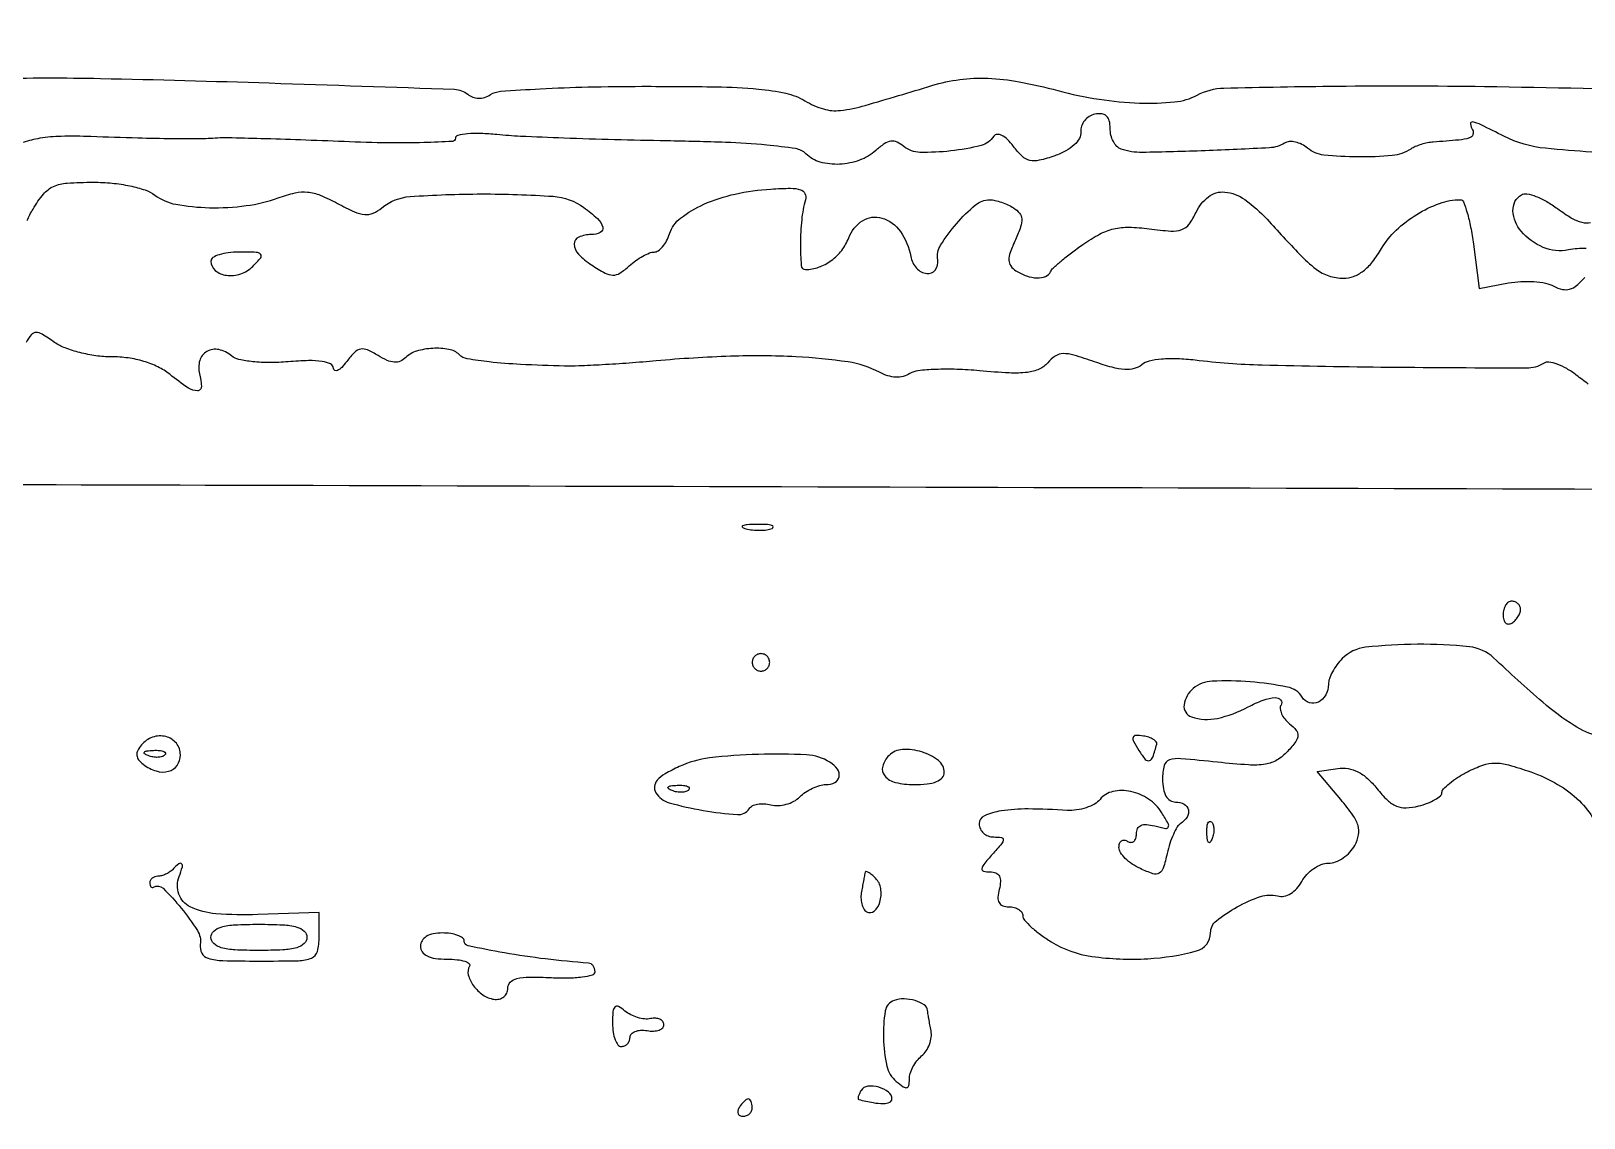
# Model space of a CAD drawing. Extents: x 0 to 5034, y 0 to 2560.
# Drawn here: x 2013.4 to 2191.3, y 188.8 to 313.3 of the extents above; entities that cross this region are included whole.
import ezdxf

# ---------------------------------------------------------------- set-up
doc = ezdxf.new("R2010")
doc.units = 0

msp = doc.modelspace()

# ---------------------------------------------------------------- linework, layer by layer
for points in [[(1718.179221, 261.990958, -0.000124), (1851.455162, 261.753197, -0.000185), (2033.325134, 261.316347, -0.000063), (2297.5, 260.550923, -0.001268)], [(2237.884013, 363.788709, 0.00019), (2201.775, 364.071171, 0.000328), (2158.984305, 364.361555, 0.000233), (2111, 364.633276, 0.000042), (2015.158689, 365.123298, 0.000766), (1984.725546, 365.22976, 0.000981), (1956.128309, 365.229883, 0.00009), (1885, 365.077819, -0.000677)], [(2009, 307.869897, -0.010983), (2021.353527, 307.88591, -0.003066), (2040.681283, 307.367788, -0.000488), (2061.909016, 306.647715, -0.165959), (2063.40662, 306.077499, 0.085227), (2063.988237, 305.742413, 0.084975), (2064.648923, 305.620073, 0.079988), (2065.346295, 305.722677, 0.064648), (2066.033538, 306.04189, -0.123581), (2067.158439, 306.412217, -0.004429), (2071.723904, 306.701424, -0.007919), (2077.167919, 306.911489, -0.005441), (2083.345708, 306.984687, -0.003867), (2091.86495, 306.927032, -0.018585), (2096.710138, 306.676469, -0.032987), (2099.846391, 306.187112, -0.078367), (2102.035378, 305.32003, 0.060746), (2104.164542, 304.388999, 0.102998), (2106.095225, 304.223312, 0.04074), (2108.953475, 304.805977, 0.003047), (2116.570998, 307.067761, -0.040473), (2119.778388, 307.764209, -0.043088), (2122.988818, 307.914549, -0.03676), (2126.584722, 307.507144, -0.018984), (2131, 306.5, 0.027255), (2135.725539, 305.503979, 0.030166), (2140.373654, 305.070817, 0.032198), (2144.378901, 305.198083, 0.099138), (2146.961389, 305.979336, -0.117212), (2150.017816, 306.785991, -0.003707), (2162.964664, 307.009509, -0.006077), (2179.860605, 306.970546, -0.002581), (2202.5, 306.526279, 0.00055)], [(2197.46228, 299.140637, -0.012336), (2186.869253, 299.883252, -0.094232), (2182.096362, 301.26901, 0.004433), (2179.488022, 302.566561, 0.06314), (2178.505024, 302.899574, 0.516155), (2178.259875, 302.670069, 0.105121), (2178.5, 302, -0.233886), (2178.551729, 301.451679, -0.22996), (2178.14723, 301.072358, -0.053056), (2176.936944, 300.833047, -0.005336), (2174, 300.60194, 0.034395), (2173.347866, 300.512287, 0.023925), (2172.627954, 300.32599, 0.024221), (2171.951122, 300.079313, 0.045046), (2171.43559, 299.805684, -0.12123), (2169.313574, 299.062897, -0.025921), (2165.383099, 298.891436, -0.024728), (2161.476254, 299.117037, -0.147454), (2159.616865, 299.90301, 0.057733), (2158.949859, 300.337525, 0.060783), (2158.212464, 300.598893, 0.067899), (2157.518933, 300.657025, 0.126064), (2156.983392, 300.489735, -0.1256), (2155.237118, 299.942494, -0.004121), (2147.871017, 299.606739, -0.005342), (2140.651237, 299.414476, -0.085852), (2138.25, 299.790524, -0.123107), (2137.771793, 300.098127, -0.068176), (2137.367188, 300.667199, -0.061397), (2137.093132, 301.396875, -0.05923), (2137, 302.180313, 0.060797), (2136.895448, 303.03698, 0.147505), (2136.573484, 303.579266, 0.161279), (2136.02787, 303.824434, 0.076722), (2135.25, 303.785009, 0.088572), (2134.59145, 303.521621, 0.084441), (2134.052127, 303.043199, 0.086952), (2133.713024, 302.427192, 0.102316), (2133.629581, 301.767532, -0.145728), (2133.467577, 301.012356, -0.081722), (2132.884333, 300.266757, -0.063428), (2131.925839, 299.586515, -0.038792), (2130.653969, 299.029218, -0.025353), (2128.874548, 298.508405, -0.115069), (2127.801483, 298.503138, -0.13541), (2126.92977, 298.971918, -0.040512), (2125.917477, 300.109403, 0.036765), (2125.232239, 300.891088, 0.075808), (2124.575064, 301.366459, 0.129937), (2124.036754, 301.484846, 0.248768), (2123.665253, 301.267384, -0.195889), (2122.209945, 300.205533, -0.032852), (2118.741682, 299.58235, -0.033705), (2115.200634, 299.423888, -0.1691), (2113.369479, 300.108323, 0.068943), (2112.58687, 300.593605, 0.141573), (2111.878404, 300.690634, 0.112841), (2111.119344, 300.396311, 0.035248), (2110.152502, 299.638012, -0.096556), (2108.30493, 298.522851, -0.075579), (2106.004716, 298.057382, -0.079234), (2103.780025, 298.301619, -0.130207), (2102.152622, 299.247378, 0.159921), (2100.972319, 299.844324, 0.014531), (2097.65397, 300.251275, 0.014127), (2092.941897, 300.556647, 0.00504), (2086.202622, 300.734499, -0.002499), (2080.225391, 300.861853, -0.002731), (2074.423583, 301.046197, -0.002556), (2069.460761, 301.256427, -0.013561), (2066.75, 301.458939, 0.017818), (2064.928888, 301.579413, 0.029818), (2063.395312, 301.534633, 0.030874), (2062.264084, 301.363043, 0.353324), (2062, 301.035983, -0.398743), (2061.653486, 300.670559, -0.00574), (2058.382294, 300.534309, -0.011639), (2054.305937, 300.506301, -0.006151), (2049.25, 300.651484, 0.001385), (2044.238538, 300.843214, 0.001902), (2039.73125, 300.985987, 0.001214), (2035.942426, 301.082366, 0.022738), (2034.75, 301.055574, -0.014398), (2032.602408, 300.971475, -0.005527), (2029.614986, 300.973589, -0.004194), (2025.640463, 301.053683, -0.001721), (2020.25, 301.226125, 0.013831), (2016.85508, 301.252474, 0.035187), (2014.402739, 301.03056, 0.047746), (2012.505783, 300.534027, 0.060272)], [(2012.960529, 291.612195, -0.035507), (2013.617417, 292.929484, -0.038752), (2014.821607, 294.648643, -0.116521), (2015.954286, 295.510256, -0.088237), (2017.534894, 295.900899, -0.01657), (2020.524478, 296, -0.024312), (2022.672545, 295.895493, -0.027141), (2024.721725, 295.582655, -0.029107), (2026.45157, 295.115134, -0.08153), (2027.55887, 294.531803, 0.117558), (2029.968007, 293.474623, 0.039232), (2033.82395, 293.083634, 0.038733), (2038.037481, 293.314751, 0.05374), (2041.708459, 294.21154, -0.030409), (2043.640353, 294.780005, -0.080125), (2045.075829, 294.874116, -0.075353), (2046.51932, 294.513419, -0.024683), (2048.503862, 293.567854, 0.017256), (2050.430647, 292.614452, 0.081504), (2051.617413, 292.29578, 0.127725), (2052.568134, 292.443738, 0.071185), (2053.573295, 293.06083, -0.157054), (2056.815348, 294.360113, -0.016844), (2065.012078, 294.654611, -0.017567), (2073.200628, 294.385099, -0.140723), (2076.712881, 293.112405, -0.028993), (2078.283966, 291.828301, -0.141473), (2078.874813, 290.857046, -0.357945), (2078.599727, 290.244389, -0.115839), (2077.559017, 290, 0.101977), (2076.134076, 289.706322, 0.302264), (2075.615421, 288.909877, 0.193153), (2076.084584, 287.773188, 0.05448), (2077.593148, 286.530924, 0.019619), (2079.14243, 285.600539, 0.119631), (2080.037723, 285.359067, 0.15289), (2080.834068, 285.586436, 0.038523), (2081.913303, 286.42154, -0.028383), (2082.662157, 287.025641, -0.029004), (2083.469391, 287.536327, -0.0303), (2084.21912, 287.894335, -0.096527), (2084.761353, 288, 0.15605), (2085.232371, 288.150674, 0.062549), (2085.735939, 288.614316, 0.053745), (2086.193381, 289.291159, 0.044933), (2086.528974, 290.091289, -0.153464), (2087.79777, 291.899399, -0.059725), (2090.455321, 293.474595, -0.05025), (2094.037062, 294.643007, -0.037702), (2098.146628, 295.220229, -0.012788), (2100.396049, 295.307107, -0.078376), (2101.54172, 295.141679, -0.213859), (2102.035599, 294.70746, -0.174951), (2102.093616, 294, 0.040613), (2101.666321, 291.696219, 0.025388), (2101.525152, 288.954586, 0.017074), (2101.609075, 286.447754, 0.394547), (2102.088174, 286, 0.08556), (2103.608946, 286.262152, 0.072844), (2105.049705, 287.024796, 0.070849), (2106.245515, 288.193024, 0.073201), (2107.051853, 289.636385, -0.160436), (2108.636626, 291.590202, -0.219232), (2110.850223, 291.901057, -0.170039), (2112.965235, 290.362293, -0.105743), (2114.156087, 287.5, 0.137449), (2114.811862, 286.165507, 0.179485), (2116.00513, 285.535648, 0.273502), (2116.964708, 285.945272, 0.201124), (2117.241742, 287.095067, -0.18172), (2117.583136, 288.787915, -0.038695), (2119.398359, 291.247096, -0.038725), (2121.571746, 293.39785, -0.180563), (2123.202251, 293.984687, -0.052703), (2123.802724, 293.914045, -0.026049), (2124.54271, 293.705657, -0.025519), (2125.295552, 293.407043, -0.033881), (2125.943144, 293.056301, -0.079715), (2126.621251, 292.457694, -0.159837), (2126.877775, 291.799249, -0.100071), (2126.74646, 290.899778, -0.020773), (2126.141974, 289.412255, 0.020297), (2125.550131, 287.959811, 0.090833), (2125.399646, 287.057088, 0.152724), (2125.613944, 286.40845, 0.09613), (2126.19883, 285.855954, 0.057973), (2127.420064, 285.266871, 0.076883), (2128.632128, 285.04611, 0.100012), (2129.607667, 285.216246, 0.197651), (2130.166667, 285.75, -0.103557), (2130.462616, 286.160538, -0.009982), (2131.392295, 286.975683, -0.012354), (2132.555607, 287.907171, -0.009455), (2133.870934, 288.869348, -0.030538), (2135.78653, 290.048022, -0.064991), (2137.41132, 290.660972, -0.063643), (2139.160733, 290.843265, -0.02824), (2141.478059, 290.658062, 0.016738), (2143.942861, 290.403926, 0.102066), (2145.205442, 290.574336, 0.151248), (2146.052126, 291.201847, 0.051356), (2146.835685, 292.538714, -0.122175), (2148.263475, 294.338415, -0.190695), (2150.140691, 294.878449, -0.133096), (2152.412763, 294.019634, -0.050731), (2154.962211, 291.75, 0.004808), (2158.702429, 287.7483, 0.038087), (2160.584705, 286.052233, 0.083746), (2162.050149, 285.270265, 0.080943), (2163.708691, 285, 0.089301), (2164.886202, 285.211996, 0.076919), (2165.985108, 285.826379, 0.061522), (2167.039025, 286.882021, 0.032173), (2168.085414, 288.420194, -0.071173), (2169.744093, 290.491798, -0.050046), (2172.11819, 292.309856, -0.050969), (2174.73543, 293.579529, -0.087679), (2177.11478, 294, -0.31094), (2177.467994, 293.756833, -0.019939), (2177.889465, 292.506279, -0.023527), (2178.288135, 290.864043, -0.014807), (2178.605664, 288.914993), (2179.280214, 283.829987), (2182.626093, 284.457677, -0.033804), (2184.042229, 284.625364, -0.029785), (2185.529899, 284.611567, -0.030975), (2186.872235, 284.43504, -0.074816), (2187.812923, 284.10012, 0.065218), (2188.794266, 283.729457, 0.127417), (2189.624553, 283.748205, 0.108048), (2190.431638, 284.18005, 0.039053), (2191.357111, 285.104107, 0.054114)], [(2191.509734, 288.411542, 0.052793), (2189.488826, 288.242615, -0.146823), (2186.607921, 288.539468, -0.117984), (2184.077621, 290.380952, -0.164637), (2183.138688, 292.728706, -0.274423), (2184.095068, 294.558755, -0.188709), (2184.717624, 294.672391, -0.043028), (2185.767145, 294.37231, -0.038721), (2186.997894, 293.790043, -0.029343), (2188.249491, 292.973664, 0.022739), (2189.857465, 291.894312, 0.075555), (2191.029472, 291.40586, 0.111898), (2192.025853, 291.384752, 0.089377)], [(2191.758542, 272.885825, -0.012461), (2190.382463, 273.913795, 0.035605), (2189.297263, 274.648813, 0.045424), (2188.201166, 275.155984, 0.052401), (2187.248286, 275.387029, 0.176924), (2186.632463, 275.251226, -0.143792), (2184.676469, 274.685281, -0.001243), (2168.926829, 274.787089, -0.004201), (2154.396715, 275.039251, -0.024135), (2146.720431, 275.608454, 0.020773), (2144.677992, 275.773709, 0.030873), (2142.884722, 275.733297, 0.035299), (2141.45708, 275.510476, 0.117367), (2140.611462, 275.092505, -0.112218), (2139.755474, 274.658528, -0.077031), (2138.667317, 274.558172, -0.051271), (2137.218117, 274.798359, -0.018124), (2135.207266, 275.426872, 0.012278), (2132.85026, 276.193938, 0.077478), (2131.602459, 276.363967, 0.140386), (2130.715631, 276.091419, 0.075381), (2129.853919, 275.323983, -0.116083), (2128.883525, 274.590958, -0.074581), (2127.5165, 274.217146, -0.042525), (2125.444817, 274.148676, -0.010407), (2122.037683, 274.397066, 0.014943), (2119.428537, 274.563508, 0.018533), (2116.995647, 274.555626, 0.017082), (2114.983677, 274.40553, 0.116931), (2114.053882, 274.075131, -0.083611), (2113.306911, 273.75278, -0.07145), (2112.452746, 273.668881, -0.064069), (2111.526362, 273.830488, -0.047717), (2110.567953, 274.231225, 0.086959), (2106.979521, 275.412099, 0.023371), (2100.986526, 275.999498, 0.021159), (2093.526962, 276.064075, 0.014126), (2085, 275.535524, -0.004159), (2081.908594, 275.281957, -0.004193), (2078.821875, 275.080617, -0.004092), (2076.130099, 274.949789, -0.016888), (2074.5, 274.939019, -0.005461), (2069.455604, 275.131241, -0.01478), (2065.885069, 275.412346, -0.015537), (2063.361854, 275.765854, -0.154014), (2062.422503, 276.25, 0.15243), (2061.260534, 276.853445, 0.057766), (2059.415131, 276.966259, 0.057347), (2057.55236, 276.648576, 0.12614), (2056.317898, 275.917898, -0.097853), (2055.696241, 275.501382, -0.117027), (2055.002225, 275.38779, -0.087159), (2054.175646, 275.594138, -0.034946), (2053.142704, 276.142953, 0.034427), (2051.940857, 276.78311, 0.152345), (2051.154483, 276.876518, 0.151865), (2050.453042, 276.506365, 0.034143), (2049.55661, 275.475055, -0.027887), (2048.979323, 274.793895, -0.083151), (2048.492834, 274.427069, -0.248323), (2048.18694, 274.429102, -0.268815), (2048.031803, 274.680925, 0.282099), (2047.705878, 275.181847, 0.075089), (2046.75396, 275.470226, 0.042913), (2045.179982, 275.562387, 0.013905), (2042.848966, 275.433827, -0.02033), (2040.726202, 275.344089, -0.026551), (2038.785776, 275.4441, -0.028062), (2037.211489, 275.699279, -0.119545), (2036.361701, 276.114778, 0.119896), (2034.90981, 276.823427, 0.183487), (2033.540069, 276.619888, 0.196819), (2032.714957, 275.581986, 0.135516), (2032.694254, 274.061172, -0.05832), (2032.902033, 272.578906, -0.415644), (2032.44905, 272.10713, -0.157105), (2031.411455, 272.421045, -0.015268), (2029.272871, 274, 0.053123), (2027.926998, 274.844488, 0.040905), (2026.310961, 275.475864, 0.038411), (2024.503909, 275.868412, 0.034294), (2022.587648, 276, -0.034344), (2020.829157, 276.120929, -0.027761), (2018.971378, 276.483668, -0.028575), (2017.288863, 277.014233, -0.062182), (2016.094261, 277.64653, 0.014196), (2014.653296, 278.596014, 0.139451), (2013.960527, 278.793061, 0.225069), (2013.432049, 278.542479, 0.043796), (2012.822065, 277.64653, -0.074661)], [(2192.876739, 232.52533, -0.069529), (2190.14203, 233.75971, -0.038507), (2186.549949, 236.433095, -0.00877), (2180.916112, 241.518939, 0.163628), (2178.143816, 242.781926, 0.027084), (2172.197167, 243.073211, 0.026838), (2166.258551, 242.72318, 0.16982), (2163.571429, 241.428571, 0.038692), (2162.970081, 240.726184, 0.035009), (2162.461607, 239.916443, 0.036795), (2162.110437, 239.124057, 0.086115), (2162, 238.487588, -0.125058), (2161.688794, 237.262803, -0.155168), (2160.844941, 236.452261, -0.190906), (2159.822012, 236.370136, -0.181985), (2158.994787, 237.008435, 0.208172), (2157.316428, 238.173349, 0.029182), (2153.038335, 238.767124, 0.030684), (2148.689638, 238.846358, 0.163841), (2146.505167, 238.004288, 0.188693), (2145.464934, 236.122896, 0.35902), (2146.32246, 234.746896, 0.136091), (2149.274003, 234.588557, 0.068726), (2152.795982, 235.890813, -0.033079), (2154.512166, 236.668073, -0.075202), (2155.901238, 236.962702, -0.234767), (2156.525049, 236.697268, -0.326096), (2156.570027, 236.113307, 0.168176), (2156.473135, 235.680706, 0.07781), (2156.627799, 235.117927, 0.063854), (2156.9975, 234.516339, 0.049915), (2157.536239, 233.969924, -0.043914), (2158.312474, 233.201263, -0.195216), (2158.508541, 232.603504, -0.146132), (2158.255877, 231.929889, -0.02163), (2157.318267, 230.799187, -0.07466), (2156.121198, 229.818848, -0.096253), (2154.786499, 229.338846, -0.054717), (2152.840601, 229.25319, -0.010338), (2149.293039, 229.559067, 0.005239), (2145.106523, 229.963081, 0.096582), (2143.786893, 229.821554, 0.265286), (2143.18359, 229.177533, 0.058602), (2143, 227.616497, 0.043283), (2143.096091, 226.508549, 0.087099), (2143.393321, 225.686083, 0.120957), (2143.872239, 225.183498, 0.143157), (2144.5, 225, -0.125296), (2145.45974, 224.75566, -0.213446), (2145.952843, 224.109202, -0.201074), (2145.813684, 223.277629, -0.114131), (2145.076937, 222.547549, 0.120315), (2144.679814, 222.144299, 0.028536), (2144.2399, 221.301785, 0.027737), (2143.832765, 220.248006, 0.024261), (2143.523667, 219.107756, -0.021733), (2143.081767, 217.444355, -0.19032), (2142.611523, 216.86197, -0.212781), (2141.90142, 216.793531, -0.027735), (2140.454533, 217.369224, -0.040831), (2139.520752, 217.898617, -0.046686), (2138.729747, 218.552358, -0.052565), (2138.18243, 219.226712, -0.143675), (2138.007802, 219.809017, -0.081976), (2138.079931, 220.262819, -0.161705), (2138.296042, 220.551963, -0.183774), (2138.619774, 220.632843, -0.109157), (2139, 220.5, 0.127763), (2139.380068, 220.38267, 0.189273), (2139.70625, 220.493974, 0.146786), (2139.92614, 220.832289, 0.071334), (2140, 221.347363, -0.111813), (2140.137506, 221.954571, -0.180215), (2140.514221, 222.318979, -0.124782), (2141.158494, 222.425539, -0.042878), (2142.097183, 222.264335, 0.015616), (2143.33033, 221.982685, 0.329435), (2143.651039, 222.134908, 0.256732), (2143.646484, 222.532804, 0.011048), (2142.906699, 223.777791, 0.1047), (2141.405872, 225.335235, 0.09601), (2139.356616, 226.210928, 0.107532), (2137.321331, 226.20719, 0.167027), (2135.836171, 225.302598, -0.091744), (2135.198786, 224.771056, -0.047507), (2134.247425, 224.349419, -0.045048), (2133.153888, 224.090832, -0.051408), (2132.079821, 224.048447, 0.013783), (2127.592715, 224.208792, 0.040167), (2124.502809, 223.985512, 0.06655), (2122.60328, 223.428315, 0.296389), (2122, 222.5, 0.109544), (2122.126897, 221.927745, 0.099842), (2122.486153, 221.440625, 0.095161), (2123.023125, 221.113939, 0.08944), (2123.654988, 221, -0.037298), (2124.539532, 220.933924, -0.393341), (2124.746002, 220.674471, -0.157135), (2124.554034, 220.206208, -0.008696), (2123.5, 219, 0.010732), (2122.51428, 217.862653, 0.143209), (2122.296931, 217.360038, 0.386945), (2122.492581, 217.082909, 0.054469), (2123.251393, 217, -0.095694), (2123.909636, 216.872855, -0.179468), (2124.305746, 216.513511, -0.136667), (2124.434932, 215.899042, -0.047874), (2124.289749, 215, 0.047964), (2124.142964, 214.089991, 0.142059), (2124.278546, 213.478405, 0.181411), (2124.69025, 213.123467, 0.088371), (2125.383369, 213, -0.060884), (2126.001565, 212.924443, -0.079485), (2126.525115, 212.701932, -0.097401), (2126.875625, 212.372306, -0.156741), (2127, 211.985302, 0.180438), (2127.190488, 211.474638, 0.02799), (2127.954688, 210.686587, 0.028169), (2129.005438, 209.822055, 0.021158), (2130.25, 208.98904, 0.102249), (2134.916379, 207.318705, 0.049127), (2141.29699, 207.051992, 0.050339), (2146.896132, 207.938304, 0.34063), (2148.5, 210.01941, -0.227278), (2149.160159, 211.396705, -0.043343), (2151.532323, 212.985817, -0.044686), (2154.232497, 214.173202, -0.145596), (2156.16438, 214.242431, 0.113658), (2156.908574, 214.222336, 0.084957), (2157.676432, 214.519149, 0.0749), (2158.383903, 215.100537, 0.060573), (2158.949564, 215.905759, -0.064516), (2159.521663, 216.706695, -0.05507), (2160.307961, 217.384817, -0.057554), (2161.17891, 217.845632, -0.093186), (2162, 218, 0.091114), (2162.818939, 218.150482, 0.057634), (2163.683357, 218.598961, 0.055445), (2164.460086, 219.259199, 0.066125), (2165.02088, 220.039016, 0.074957), (2165.446299, 221.234951, 0.123427), (2165.389233, 222.300904, 0.081223), (2164.787568, 223.51167, 0.019433), (2163.402059, 225.289016), (2160.69199, 228.5), (2163.062091, 228.847869, -0.076877), (2164.251149, 228.838692, -0.078681), (2165.371669, 228.469591, -0.067237), (2166.458915, 227.710472, -0.038486), (2167.551744, 226.537567, 0.03237), (2168.752167, 225.217203, 0.093803), (2169.779833, 224.542192, 0.108425), (2170.892411, 224.341918, 0.052047), (2172.335648, 224.548106, 0.028725), (2173.355986, 224.867471, 0.040472), (2174.217346, 225.274744, 0.046297), (2174.825911, 225.704718, 0.219205), (2175, 226.082728, -0.194467), (2175.172, 226.508238, -0.029876), (2175.8576, 227.13776, -0.029655), (2176.801423, 227.816931, -0.021807), (2177.91949, 228.458367, -0.033691), (2179.694987, 229.229826, -0.086091), (2181.072421, 229.467373, -0.068368), (2182.631226, 229.251669, -0.015723), (2185.16949, 228.451249, -0.048168), (2188.245632, 227.028621, -0.060476), (2190.743937, 225.128443, -0.070574), (2192.398769, 222.991081, -0.126755)]]:
    msp.add_lwpolyline(points, format="xyb")
for points in [[(2034, 286.968615, 0.221212), (2034.499284, 285.895319, 0.144571), (2035.771453, 285.338126, 0.113385), (2037.405259, 285.502284, 0.115371), (2038.791827, 286.363256, 0.021349), (2039.700897, 287.35346, 0.384127), (2039.687614, 287.75, 0.19543), (2039.195515, 287.968472, 0.007956), (2037.214286, 288, 0.030419), (2035.982866, 287.925013, 0.047249), (2034.944196, 287.697031, 0.06011), (2034.221914, 287.365276, 0.260714)], [(2095.269032, 256.307009, 0.037336), (2096.036634, 256.167106, 0.029507), (2096.880008, 256.127736, 0.030339), (2097.671085, 256.185595, 0.06278), (2098.269032, 256.344063, 0.31318), (2098.386009, 256.52287, 0.333666), (2098.257153, 256.684921, 0.052471), (2097.580113, 256.787295, 0.014395), (2096.5, 256.805051, 0.012823), (2095.431793, 256.764444, 0.080377), (2094.900903, 256.643467, 0.597527), (2094.883358, 256.48334, 0.087174)], [(2182, 246.440983, 0.066118), (2182.073267, 245.889346, 0.138808), (2182.29375, 245.521475, 0.191142), (2182.620352, 245.392057, 0.139169), (2183, 245.5, 0.06081), (2183.382515, 245.806203, 0.051032), (2183.70625, 246.2129, 0.053229), (2183.926698, 246.653442, 0.089642), (2184, 247.059017, 0.105429), (2183.923444, 247.418051, 0.099231), (2183.70625, 247.723586, 0.096318), (2183.381732, 247.928382, 0.092995), (2183, 248, 0.153634), (2182.618621, 247.879982, 0.097988), (2182.29375, 247.542039, 0.080552), (2182.074545, 247.037096, 0.062283)], [(2096, 241, 0.099038), (2096.076342, 240.618362, 0.097945), (2096.29375, 240.29375, 0.097945), (2096.618362, 240.076342, 0.099038), (2097, 240, 0.099038), (2097.381638, 240.076342, 0.097945), (2097.70625, 240.29375, 0.097945), (2097.923658, 240.618362, 0.099038), (2098, 241, 0.099038), (2097.923658, 241.381638, 0.097945), (2097.70625, 241.70625, 0.097945), (2097.381638, 241.923658, 0.099038), (2097, 242, 0.099038), (2096.618362, 241.923658, 0.097945), (2096.29375, 241.70625, 0.097945), (2096.076342, 241.381638, 0.099038)], [(2026.031357, 231.537783, 0.059128), (2025.617012, 230.897852, 0.138195), (2025.514766, 230.341767, 0.14386), (2025.718811, 229.828785, 0.066181), (2026.237669, 229.321326, 0.084789), (2027.728649, 228.558422, 0.139054), (2029.136446, 228.519784, 0.17962), (2030.119686, 229.198749, 0.153949), (2030.5, 230.404671, 0.170357), (2030.035883, 231.727331, 0.163308), (2028.838942, 232.498071, 0.147205), (2027.317217, 232.431108, 0.136281)], [(2140.298216, 230.894087, 0.030794), (2141.022042, 229.879804, 0.319655), (2141.488986, 229.750256, 0.22799), (2141.887255, 230.157439, 0.018505), (2142.325, 231.629671, 0.237878), (2142.264173, 231.90812, 0.08548), (2141.949661, 232.182916, 0.061602), (2141.439315, 232.41359, 0.038954), (2140.801506, 232.558627, 0.035711), (2139.922267, 232.624108, 0.331423), (2139.634145, 232.410878, 0.199682), (2139.679838, 231.958026, 0.015878)], [(2028.729167, 230.395833, -0.126455), (2028.402231, 230.202593, -0.060344), (2027.916927, 230.123424, -0.05415), (2027.359369, 230.160852, -0.051402), (2026.8125, 230.316886, -0.054073), (2026.395823, 230.538436, -0.470617), (2026.37858, 230.720685, -0.168741), (2026.670344, 230.862007, -0.018894), (2027.416667, 230.921053, -0.028489), (2028.112848, 230.910055, -0.077125), (2028.592839, 230.799335, -0.208169), (2028.77538, 230.614691, -0.296942)], [(2087.628909, 229.059613, 0.022296), (2086.015971, 228.224537, 0.079654), (2085.116424, 227.495183, 0.152596), (2084.797266, 226.794984, 0.171243), (2084.954227, 226.074062, 0.187513), (2086.475468, 224.925984, 0.026495), (2090.374353, 224.042636, 0.024171), (2094.31822, 223.561117, 0.279554), (2095.648481, 224.240247, -0.145537), (2096.008778, 224.561502, -0.066418), (2096.61567, 224.753561, -0.057539), (2097.359045, 224.797395, -0.049973), (2098.13045, 224.676138, 0.076546), (2098.963603, 224.590032, 0.054768), (2099.890142, 224.738831, 0.054618), (2100.765294, 225.086137, 0.074759), (2101.446162, 225.589019, -0.048254), (2102.101875, 226.129064, -0.037677), (2102.904274, 226.585524, -0.038791), (2103.724461, 226.898329, -0.071826), (2104.428571, 227, 0.11808), (2105.458772, 227.246732, 0.233156), (2105.950784, 227.904083, 0.205665), (2105.756497, 228.767738, 0.097879), (2104.905731, 229.558261, 0.125913), (2102.220754, 230.397855, 0.020357), (2096.70152, 230.46328, 0.022707), (2091.110875, 230.047346, 0.078532)], [(2111.666667, 230.333333, 0.128866), (2110.94077, 229.091809, 0.249294), (2111.180411, 227.998974, 0.160227), (2112.420708, 227.241016, 0.057763), (2114.5, 227, 0.026588), (2116.040678, 227.081986, 0.06822), (2117.121864, 227.349501, 0.11212), (2117.764746, 227.791296, 0.188537), (2118, 228.393011, 0.231783), (2117.333979, 229.75256, 0.090865), (2115.430321, 230.740045, 0.08646), (2113.214257, 231.018045, 0.186545)], [(2088.729167, 226.395833, -0.126455), (2088.402231, 226.202593, -0.060344), (2087.916927, 226.123424, -0.05415), (2087.359369, 226.160852, -0.051402), (2086.8125, 226.316886, -0.054073), (2086.395823, 226.538436, -0.470617), (2086.37858, 226.720685, -0.168741), (2086.670344, 226.862007, -0.018894), (2087.416667, 226.921053, -0.028489), (2088.112848, 226.910055, -0.077125), (2088.592839, 226.799335, -0.208169), (2088.77538, 226.614691, -0.296942)], [(2148.683114, 220.8125, -0.054073), (2148.461564, 220.395823, -0.470617), (2148.279315, 220.37858, -0.168741), (2148.137993, 220.670344, -0.018894), (2148.078947, 221.416667, -0.028489), (2148.089945, 222.112848, -0.077125), (2148.200665, 222.592839, -0.208169), (2148.385309, 222.77538, -0.296942), (2148.604167, 222.729167, -0.126455), (2148.797407, 222.402231, -0.060344), (2148.876576, 221.916927, -0.05415), (2148.839148, 221.359369, -0.051402)], [(2029.583333, 217.25, -0.052335), (2029.228895, 216.962896, -0.038368), (2028.784375, 216.720313, -0.03908), (2028.322312, 216.554398, -0.066753), (2027.916667, 216.5, 0.080377), (2027.566533, 216.443348, 0.091482), (2027.269271, 216.279687, 0.100741), (2027.070525, 216.036048, 0.121457), (2027, 215.75, 0.056144), (2027.030341, 215.480642, 0.118971), (2027.123209, 215.29375, 0.18591), (2027.260548, 215.217796, 0.170384), (2027.419436, 215.25, -0.340171), (2028.518093, 215.119438, -0.02785), (2030.599279, 212.844929, -0.030568), (2032.441121, 210.287986, -0.179026), (2032.778751, 208.694741, 0.158694), (2032.951112, 207.686338, 0.204775), (2033.67258, 207.09959, 0.063241), (2035.357302, 206.840658, 0.006289), (2039.45, 206.784954, 0.005308), (2044.046577, 206.829003, 0.09002), (2045.525092, 207.128334, 0.240216), (2046.191843, 207.888559, 0.062202), (2046.4, 209.555315), (2046.4, 212.332852), (2039.373459, 212.104958, -0.026452), (2034.574759, 212.203201, -0.095044), (2031.630037, 212.995654, -0.197473), (2030.328411, 214.454618, -0.178083), (2030.35674, 216.487265, 0.016857), (2030.730761, 217.569685, 0.279811), (2030.641522, 217.924079, 0.386097), (2030.33492, 217.936818, 0.022503)], [(2108.923489, 216.95, -0.003641), (2108.875561, 216.680024, -0.000502), (2108.771216, 216.119291, -0.000576), (2108.646205, 215.455463, -0.000488), (2108.512555, 214.753971, 0.052717), (2108.452847, 214.044022, 0.056478), (2108.546031, 213.354178, 0.063412), (2108.76905, 212.785534, 0.129925), (2109.096129, 212.440589, 0.328188), (2109.975428, 212.511659, 0.148928), (2110.623894, 213.545432, 0.101789), (2110.719454, 215.092859, 0.162455), (2110.132783, 216.267217, 0.022012), (2109.692426, 216.670419, 0.045875), (2109.31028, 216.935058, 0.083279), (2109.041463, 217.032519, 0.418094)], [(2045, 209.5, -0.211442), (2044.683247, 208.784456, -0.118311), (2043.833333, 208.318182, -0.054498), (2042.247932, 208.066617, -0.01212), (2039.5, 208, -0.01212), (2036.752068, 208.066617, -0.054498), (2035.166667, 208.318182, -0.118311), (2034.316753, 208.784456, -0.211442), (2034, 209.5, -0.211442), (2034.316753, 210.215544, -0.118311), (2035.166667, 210.681818, -0.054498), (2036.752068, 210.933383, -0.01212), (2039.5, 211, -0.01212), (2042.247932, 210.933383, -0.054498), (2043.833333, 210.681818, -0.118311), (2044.683247, 210.215544, -0.211442)], [(2058, 208.5, 0.153521), (2058.204939, 207.848271, 0.127069), (2058.759836, 207.372588, 0.08173), (2059.703806, 207.088012, 0.032438), (2061.059017, 207, -0.024774), (2062.198383, 206.943511, -0.050629), (2063.074619, 206.765662, -0.090766), (2063.570742, 206.505825, -0.382374), (2063.625, 206.202254, 0.206897), (2063.476774, 205.190986, 0.093398), (2064.069902, 203.959201, 0.083307), (2065.158178, 202.904869, 0.114901), (2066.420032, 202.408858, 0.093883), (2067.022964, 202.433887, 0.110973), (2067.535884, 202.681497, 0.116021), (2067.877921, 203.114112, 0.109937), (2068, 203.662623, -0.199744), (2068.289246, 204.35778, -0.136401), (2069.04511, 204.781643, -0.060535), (2070.474159, 204.952541, -0.012783), (2072.989878, 204.883436, 0.017709), (2074.903495, 204.849732, 0.029147), (2076.516953, 204.972723, 0.029325), (2077.71326, 205.206509, 0.339291), (2077.989878, 205.559297, 0.077477), (2077.937229, 205.922679, 0.085571), (2077.776714, 206.239255, 0.094321), (2077.535393, 206.460812, 0.121596), (2077.25, 206.553061, -0.012362), (2072.32178, 207.024408, -0.013851), (2067.607458, 207.726187, -0.006267), (2063.46136, 208.515014, -0.356623), (2063, 209.079594, 0.239574), (2062.82058, 209.432558, 0.069478), (2062.265625, 209.729631, 0.05324), (2061.457529, 209.932861, 0.035015), (2060.5, 210, 0.04716), (2059.456621, 209.90137, 0.088208), (2058.666667, 209.6, 0.118484), (2058.177821, 209.11998, 0.140575)], [(2080, 199.622445, 0.036301), (2080.073015, 198.618092, 0.054845), (2080.29375, 197.770343, 0.071836), (2080.616757, 197.189792, 0.234049), (2081, 197, 0.105443), (2081.381552, 197.081369, 0.099234), (2081.70625, 197.312215, 0.096314), (2081.923891, 197.657131, 0.092982), (2082, 198.062858, -0.194219), (2082.153447, 198.442993, -0.109707), (2082.57415, 198.7216, -0.079837), (2083.206425, 198.854421, -0.051657), (2083.954552, 198.812858, 0.048307), (2084.701425, 198.766357, 0.076891), (2085.329042, 198.885652, 0.108484), (2085.743163, 199.14381, 0.207233), (2085.888975, 199.5, 0.1626), (2085.762053, 199.855966, 0.121191), (2085.431604, 200.114931, 0.093796), (2084.938707, 200.233702, 0.063242), (2084.360234, 200.189127, -0.077664), (2083.678498, 200.156239, -0.045576), (2082.875945, 200.317172, -0.044302), (2082.082772, 200.631712, -0.056721), (2081.425811, 201.061571, 0.046346), (2080.677767, 201.573443, 0.336257), (2080.273117, 201.515888, 0.180476), (2080.046271, 201.012844, 0.016635)], [(2112.25, 202.269359, 0.274601), (2111.237463, 201.065236, 0.047575), (2111.02643, 197.971799, 0.048056), (2111.423251, 194.761928, 0.166266), (2112.5, 193, 0.019291), (2113.306569, 192.381547, 0.198558), (2113.707482, 192.290398, 0.319009), (2113.938582, 192.521809, 0.041804), (2114, 193.255111, -0.076995), (2114.102153, 193.914555, -0.044443), (2114.412749, 194.657037, -0.043169), (2114.867409, 195.364322, -0.055174), (2115.405104, 195.921243, 0.07391), (2115.918156, 196.493937, 0.056159), (2116.300935, 197.246054, 0.056758), (2116.503228, 198.054546, 0.080682), (2116.481615, 198.793688, -0.002394), (2116.350207, 199.494107, -0.002479), (2116.227072, 200.187655, -0.002389), (2116.126314, 200.78913, -0.010692), (2116.076511, 201.143011, 0.222115), (2115.682012, 201.778492, 0.073087), (2114.657389, 202.251116, 0.065866), (2113.389617, 202.448853, 0.089943)], [(2108.473008, 191.956326, 0.025609), (2108.268505, 191.584083, 0.046182), (2108.146358, 191.258446, 0.066853), (2108.114586, 191.021062, 0.344656), (2108.190983, 190.923489, 0.016663), (2109.854924, 190.569889, 0.047861), (2111.030737, 190.475124, 0.088289), (2111.747693, 190.614012, 0.310247), (2112, 190.981495, 0.233759), (2111.60279, 191.784685, 0.095942), (2110.484522, 192.340063, 0.095519), (2109.235926, 192.439157, 0.230444)], [(2094.5, 190, 0.082592), (2094.343488, 189.6179, 0.161196), (2094.3746, 189.29375, 0.182303), (2094.586039, 189.078288, 0.108972), (2094.940983, 189, 0.093332), (2095.345238, 189.076123, 0.09642), (2095.688914, 189.29375, 0.099167), (2095.918938, 189.618444, 0.105053), (2096, 190, 0.042167), (2095.967655, 190.382849, 0.061769), (2095.870461, 190.70625, 0.081139), (2095.727648, 190.92554, 0.210953), (2095.559017, 191, 0.151918), (2095.34829, 190.934461, 0.038439), (2095.066025, 190.70625, 0.035638), (2094.768994, 190.382774, 0.029505)]]:
    msp.add_lwpolyline(points, format="xyb", close=True)

doc.saveas('drawing.dxf')
